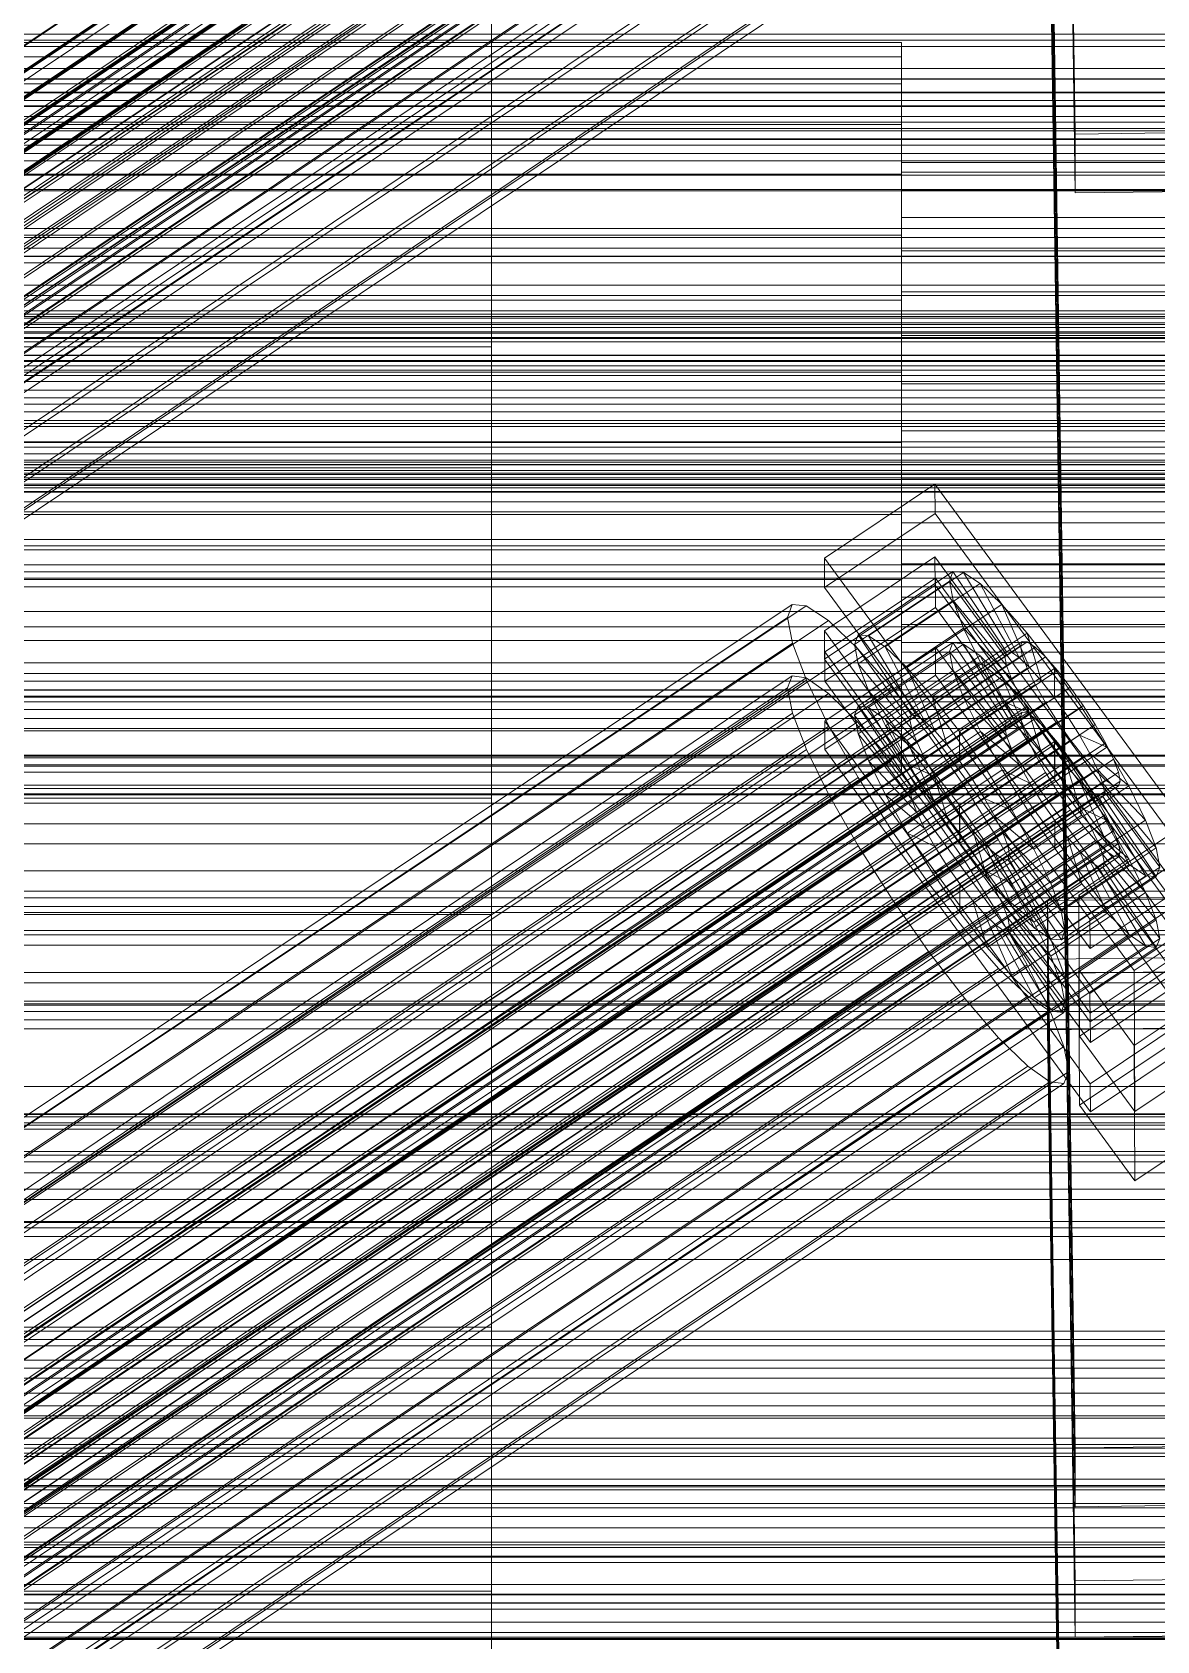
# Model space of a CAD drawing. Header units: millimetres. Extents: x -1970 to 59977, y -65068 to 6837.
# Drawn here: x 252.4 to 369, y -32932.8 to -32766 of the extents above; entities that cross this region are included whole.
import ezdxf

# ---------------------------------------------------------------- set-up
doc = ezdxf.new("R2010")
doc.units = ezdxf.units.MM
for name, color, linetype, lineweight in [('frontal_C01', 7, 'Continuous', 0), ('frontal_C02', 7, 'Continuous', 0), ('frontal_C03', 7, 'Continuous', 0), ('frontal_C03-dry', 7, 'Continuous', 0), ('frontal_tolva', 7, 'Continuous', 0)]:
    doc.layers.add(name, color=color, linetype=linetype, lineweight=lineweight)

msp = doc.modelspace()

# ---------------------------------------------------------------- linework, layer by layer
at = {"layer": 'frontal_C01'}
for p, q in [((360.514, -32776.614), (357.646, -32583.614)), ((360.514, -32782.702), (357.646, -32589.702)), ((144.861, -32838.674), (358.659, -32695.996)), ((142.565, -32840.11), (356.363, -32697.432)), ((359.995, -32697.72), (146.196, -32840.398)), ((143.635, -32841.999), (357.434, -32699.322)), ((147.533, -32842.308), (361.332, -32699.631)), ((144.881, -32843.966), (358.68, -32701.289)), ((148.779, -32844.275), (362.578, -32701.598)), ((146.218, -32845.877), (360.017, -32703.199)), ((149.85, -32846.165), (363.648, -32703.487)), ((147.554, -32847.601), (361.352, -32704.923)), ((150.672, -32847.848), (364.471, -32705.17)), ((148.798, -32849.02), (362.596, -32706.342)), ((151.191, -32849.21), (364.989, -32706.532)), ((149.865, -32850.039), (363.664, -32707.361)), ((150.683, -32850.587), (364.482, -32707.909)), ((151.196, -32850.628), (364.995, -32707.95)), ((151.369, -32850.158), (365.168, -32707.48)), ((164.693, -32830.958), (349.002, -32707.96)), ((157.211, -32835.637), (341.52, -32712.639)), ((168.21, -32836.509), (352.519, -32713.511)), ((160.982, -32841.029), (345.291, -32718.031)), ((171.232, -32841.841), (355.541, -32718.843)), ((360.514, -32912.852), (357.646, -32719.852)), ((164.752, -32845.894), (349.061, -32722.895)), ((173.554, -32846.591), (357.863, -32723.593)), ((168.263, -32849.9), (352.572, -32726.902)), ((360.514, -32918.94), (357.646, -32725.94)), ((175.016, -32850.435), (359.326, -32727.437)), ((171.275, -32852.775), (355.584, -32729.777)), ((175.521, -32853.112), (359.83, -32730.113)), ((173.584, -32854.323), (357.893, -32731.324)), ((175.032, -32854.437), (359.341, -32731.439)), ((-425, -32770.924), (425, -32770.924)), ((378.512, -32776.371), (360.514, -32776.614)), ((360.514, -32776.614), (360.514, -32782.702)), ((425, -32782.355), (-425, -32782.355)), ((360.514, -32782.702), (378.512, -32782.459)), ((425, -32786.386), (-425, -32786.386)), ((-425, -32797.817), (425, -32797.817)), ((334.501, -32820.564), (345.969, -32812.911)), ((345.969, -32812.911), (345.981, -32815.954)), ((345.969, -32812.911), (373.501, -32850.354)), ((345.981, -32815.954), (334.513, -32823.608)), ((373.513, -32853.398), (345.981, -32815.954)), ((334.513, -32823.608), (334.501, -32820.564)), ((362.033, -32858.008), (334.501, -32820.564)), ((338.005, -32828.538), (347.835, -32821.978)), ((339.088, -32828.624), (348.918, -32822.064)), ((347.835, -32821.978), (347.47, -32822.97)), ((348.918, -32822.064), (347.835, -32821.978)), ((347.835, -32821.978), (353.378, -32830.301)), ((350.645, -32823.221), (348.918, -32822.064)), ((348.918, -32822.064), (353.892, -32830.341)), ((334.513, -32823.608), (362.045, -32861.051)), ((334.539, -32830.304), (346.008, -32822.651)), ((337.64, -32829.53), (347.47, -32822.97)), ((340.816, -32829.781), (350.645, -32823.221)), ((346.008, -32822.651), (346.02, -32825.695)), ((346.008, -32822.651), (373.539, -32860.094)), ((347.47, -32822.97), (353.205, -32830.77)), ((347.47, -32822.97), (347.847, -32824.971)), ((352.899, -32825.372), (350.645, -32823.221)), ((350.645, -32823.221), (354.71, -32830.89)), ((146.872, -32948.396), (331.181, -32825.398)), ((331.181, -32825.398), (330.692, -32826.724)), ((332.629, -32825.513), (331.181, -32825.398)), ((338.017, -32831.531), (347.847, -32824.971)), ((343.069, -32831.932), (352.899, -32825.372)), ((347.847, -32824.971), (353.384, -32831.719)), ((347.847, -32824.971), (348.941, -32827.847)), ((355.525, -32828.369), (352.899, -32825.372)), ((352.899, -32825.372), (355.777, -32831.908)), ((146.383, -32949.722), (330.692, -32826.724)), ((148.32, -32948.511), (332.629, -32825.513)), ((150.629, -32950.058), (334.938, -32827.06)), ((330.692, -32826.724), (331.197, -32829.4)), ((334.938, -32827.06), (332.629, -32825.513)), ((346.02, -32825.695), (334.551, -32833.348)), ((337.95, -32829.935), (334.938, -32827.06)), ((373.551, -32863.138), (346.02, -32825.695)), ((337.64, -32829.53), (338.005, -32828.538)), ((343.549, -32836.86), (338.005, -32828.538)), ((338.005, -32828.538), (339.088, -32828.624)), ((344.062, -32836.901), (339.088, -32828.624)), ((339.088, -32828.624), (340.816, -32829.781)), ((339.111, -32834.407), (348.941, -32827.847)), ((345.695, -32834.929), (355.525, -32828.369)), ((348.941, -32827.847), (353.902, -32833.081)), ((348.941, -32827.847), (350.678, -32831.4)), ((358.345, -32832.008), (355.525, -32828.369)), ((355.525, -32828.369), (357.021, -32833.328)), ((141.045, -32972.355), (354.844, -32829.677)), ((141.218, -32971.885), (355.017, -32829.207)), ((141.731, -32971.926), (355.53, -32829.248)), ((142.549, -32972.474), (356.348, -32829.796)), ((146.887, -32952.398), (331.197, -32829.4)), ((153.641, -32952.933), (337.95, -32829.935)), ((331.197, -32829.4), (332.659, -32833.244)), ((334.551, -32833.348), (334.539, -32830.304)), ((362.071, -32867.748), (334.539, -32830.304)), ((343.376, -32837.33), (337.64, -32829.53)), ((338.017, -32831.531), (337.64, -32829.53)), ((341.461, -32833.942), (337.95, -32829.935)), ((344.88, -32837.45), (340.816, -32829.781)), ((340.816, -32829.781), (343.069, -32831.932)), ((353.378, -32830.301), (343.549, -32836.86)), ((353.892, -32830.341), (344.062, -32836.901)), ((353.205, -32830.77), (353.378, -32830.301)), ((353.378, -32830.301), (353.892, -32830.341)), ((353.892, -32830.341), (354.71, -32830.89)), ((355.017, -32829.207), (354.844, -32829.677)), ((354.844, -32829.677), (355.022, -32830.625)), ((355.53, -32829.248), (355.017, -32829.207)), ((356.348, -32829.796), (355.53, -32829.248)), ((357.415, -32830.815), (356.348, -32829.796)), ((141.224, -32973.303), (355.022, -32830.625)), ((141.742, -32974.665), (355.541, -32831.987)), ((143.617, -32973.493), (357.415, -32830.815)), ((343.554, -32838.278), (338.017, -32831.531)), ((339.111, -32834.407), (338.017, -32831.531)), ((340.848, -32837.96), (350.678, -32831.4)), ((345.947, -32838.468), (343.069, -32831.932)), ((343.069, -32831.932), (345.695, -32834.929)), ((353.205, -32830.77), (343.376, -32837.33)), ((353.384, -32831.719), (343.554, -32838.278)), ((354.71, -32830.89), (344.88, -32837.45)), ((355.777, -32831.908), (345.947, -32838.468)), ((358.345, -32832.008), (348.515, -32838.568)), ((350.678, -32831.4), (354.725, -32834.764)), ((350.678, -32831.4), (352.938, -32835.389)), ((353.384, -32831.719), (353.205, -32830.77)), ((353.902, -32833.081), (353.384, -32831.719)), ((354.71, -32830.89), (355.777, -32831.908)), ((355.022, -32830.625), (355.541, -32831.987)), ((355.541, -32831.987), (356.363, -32833.67)), ((355.777, -32831.908), (357.021, -32833.328)), ((358.659, -32832.235), (357.415, -32830.815)), ((358.357, -32835.052), (358.345, -32832.008)), ((361.166, -32836.041), (358.345, -32832.008)), ((142.565, -32976.348), (356.363, -32833.67)), ((144.861, -32974.912), (358.659, -32832.235)), ((148.35, -32956.242), (332.659, -32833.244)), ((332.659, -32833.244), (334.981, -32837.994)), ((334.551, -32833.348), (362.083, -32870.791)), ((353.902, -32833.081), (344.073, -32839.641)), ((357.021, -32833.328), (347.191, -32839.888)), ((354.725, -32834.764), (353.902, -32833.081)), ((356.363, -32833.67), (357.434, -32835.56)), ((357.021, -32833.328), (358.357, -32835.052)), ((359.995, -32833.958), (358.659, -32832.235)), ((359.995, -32833.958), (146.196, -32976.636)), ((157.152, -32956.94), (341.461, -32833.942)), ((344.073, -32839.641), (339.111, -32834.407)), ((340.848, -32837.96), (339.111, -32834.407)), ((345.231, -32838.806), (341.461, -32833.942)), ((343.108, -32841.949), (352.938, -32835.389)), ((354.725, -32834.764), (344.895, -32841.324)), ((347.191, -32839.888), (345.695, -32834.929)), ((345.695, -32834.929), (348.515, -32838.568)), ((348.527, -32841.612), (358.357, -32835.052)), ((352.938, -32835.389), (355.796, -32836.653)), ((352.938, -32835.389), (355.569, -32839.541)), ((355.796, -32836.653), (354.725, -32834.764)), ((358.357, -32835.052), (359.693, -32836.962)), ((361.332, -32835.869), (359.995, -32833.958)), ((143.635, -32978.238), (357.434, -32835.56)), ((147.533, -32978.547), (361.332, -32835.869)), ((343.549, -32836.86), (343.376, -32837.33)), ((344.062, -32836.901), (343.549, -32836.86)), ((344.88, -32837.45), (344.062, -32836.901)), ((355.796, -32836.653), (345.966, -32843.213)), ((359.693, -32836.962), (349.863, -32843.522)), ((351.336, -32842.601), (361.166, -32836.041)), ((357.042, -32838.62), (355.796, -32836.653)), ((357.434, -32835.56), (358.68, -32837.527)), ((361.166, -32836.041), (359.693, -32836.962)), ((359.693, -32836.962), (360.939, -32838.929)), ((363.797, -32840.193), (361.166, -32836.041)), ((362.578, -32837.836), (361.332, -32835.869)), ((144.881, -32980.205), (358.68, -32837.527)), ((148.779, -32980.514), (362.578, -32837.836)), ((150.672, -32960.992), (334.981, -32837.994)), ((345.231, -32838.806), (160.922, -32961.805)), ((334.981, -32837.994), (338.003, -32843.326)), ((344.895, -32841.324), (340.848, -32837.96)), ((343.108, -32841.949), (340.848, -32837.96)), ((343.376, -32837.33), (343.554, -32838.278)), ((343.554, -32838.278), (344.073, -32839.641)), ((345.947, -32838.468), (344.88, -32837.45)), ((349.002, -32844.198), (345.231, -32838.806)), ((347.191, -32839.888), (345.947, -32838.468)), ((357.042, -32838.62), (347.212, -32845.18)), ((348.515, -32838.568), (348.527, -32841.612)), ((348.515, -32838.568), (351.336, -32842.601)), ((355.569, -32839.541), (357.042, -32838.62)), ((358.378, -32840.53), (357.042, -32838.62)), ((358.68, -32837.527), (360.017, -32839.437)), ((363.648, -32839.725), (362.578, -32837.836)), ((146.218, -32982.115), (360.017, -32839.437)), ((149.85, -32982.403), (363.648, -32839.725)), ((344.073, -32839.641), (344.895, -32841.324)), ((345.739, -32846.101), (355.569, -32839.541)), ((348.527, -32841.612), (347.191, -32839.888)), ((360.939, -32838.929), (351.109, -32845.489)), ((353.967, -32846.753), (363.797, -32840.193)), ((355.569, -32839.541), (358.39, -32843.574)), ((360.017, -32839.437), (361.352, -32841.161)), ((363.797, -32840.193), (360.939, -32838.929)), ((360.939, -32838.929), (362.01, -32840.818)), ((364.471, -32841.408), (363.648, -32839.725)), ((366.057, -32844.182), (363.797, -32840.193)), ((147.554, -32983.839), (361.352, -32841.161)), ((150.672, -32984.086), (364.471, -32841.408)), ((345.966, -32843.213), (343.108, -32841.949)), ((345.739, -32846.101), (343.108, -32841.949)), ((344.895, -32841.324), (345.966, -32843.213)), ((349.863, -32843.522), (348.527, -32841.612)), ((358.378, -32840.53), (348.548, -32847.09)), ((362.01, -32840.818), (352.18, -32847.378)), ((358.39, -32843.574), (358.378, -32840.53)), ((359.714, -32842.254), (358.378, -32840.53)), ((361.352, -32841.161), (362.596, -32842.58)), ((366.057, -32844.182), (362.01, -32840.818)), ((362.01, -32840.818), (362.833, -32842.501)), ((364.989, -32842.77), (364.471, -32841.408)), ((148.798, -32985.258), (362.596, -32842.58)), ((149.865, -32986.277), (363.664, -32843.599)), ((151.191, -32985.448), (364.989, -32842.77)), ((151.369, -32986.396), (365.168, -32843.718)), ((153.694, -32966.324), (338.003, -32843.326)), ((338.003, -32843.326), (341.52, -32848.877)), ((345.966, -32843.213), (347.212, -32845.18)), ((348.56, -32850.134), (358.39, -32843.574)), ((349.863, -32843.522), (351.336, -32842.601)), ((351.109, -32845.489), (349.863, -32843.522)), ((359.714, -32842.254), (349.884, -32848.814)), ((360.958, -32843.674), (351.128, -32850.234)), ((351.336, -32842.601), (353.967, -32846.753)), ((362.833, -32842.501), (353.003, -32849.061)), ((358.39, -32843.574), (361.21, -32847.213)), ((361.21, -32847.213), (359.714, -32842.254)), ((360.958, -32843.674), (359.714, -32842.254)), ((363.836, -32850.21), (360.958, -32843.674)), ((362.025, -32844.692), (360.958, -32843.674)), ((362.596, -32842.58), (363.664, -32843.599)), ((367.794, -32847.735), (362.833, -32842.501)), ((362.833, -32842.501), (363.351, -32843.864)), ((363.664, -32843.599), (364.482, -32844.148)), ((365.168, -32843.718), (364.989, -32842.77)), ((364.995, -32844.188), (365.168, -32843.718)), ((150.683, -32986.825), (364.482, -32844.148)), ((151.196, -32986.866), (364.995, -32844.188)), ((164.693, -32967.196), (349.002, -32844.198)), ((347.212, -32845.18), (345.739, -32846.101)), ((347.212, -32845.18), (348.548, -32847.09)), ((352.519, -32849.749), (349.002, -32844.198)), ((362.025, -32844.692), (352.196, -32851.252)), ((362.843, -32845.241), (353.014, -32851.801)), ((363.351, -32843.864), (353.521, -32850.423)), ((363.357, -32845.282), (353.527, -32851.841)), ((363.53, -32844.812), (353.7, -32851.372)), ((356.228, -32850.742), (366.057, -32844.182)), ((366.09, -32852.361), (362.025, -32844.692)), ((362.843, -32845.241), (362.025, -32844.692)), ((367.817, -32853.518), (362.843, -32845.241)), ((363.357, -32845.282), (362.843, -32845.241)), ((368.888, -32850.611), (363.351, -32843.864)), ((363.351, -32843.864), (363.53, -32844.812)), ((363.53, -32844.812), (363.357, -32845.282)), ((368.9, -32853.604), (363.357, -32845.282)), ((369.265, -32852.613), (363.53, -32844.812)), ((364.482, -32844.148), (364.995, -32844.188)), ((367.794, -32847.735), (366.057, -32844.182)), ((348.56, -32850.134), (345.739, -32846.101)), ((348.548, -32847.09), (348.56, -32850.134)), ((348.548, -32847.09), (349.884, -32848.814)), ((352.18, -32847.378), (351.109, -32845.489)), ((351.109, -32845.489), (353.967, -32846.753)), ((353.967, -32846.753), (356.228, -32850.742)), ((349.884, -32848.814), (351.38, -32853.773)), ((349.884, -32848.814), (351.128, -32850.234)), ((351.38, -32853.773), (361.21, -32847.213)), ((353.003, -32849.061), (352.18, -32847.378)), ((352.18, -32847.378), (356.228, -32850.742)), ((357.964, -32854.295), (367.794, -32847.735)), ((360.882, -32855.534), (372.35, -32847.881)), ((361.21, -32847.213), (363.836, -32850.21)), ((368.888, -32850.611), (367.794, -32847.735)), ((157.211, -32971.875), (341.52, -32848.877)), ((168.21, -32972.747), (352.519, -32849.749)), ((341.52, -32848.877), (345.291, -32854.269)), ((351.38, -32853.773), (348.56, -32850.134)), ((351.128, -32850.234), (354.006, -32856.77)), ((351.128, -32850.234), (352.196, -32851.252)), ((355.541, -32855.081), (352.519, -32849.749)), ((353.521, -32850.423), (353.003, -32849.061)), ((353.003, -32849.061), (357.964, -32854.295)), ((353.7, -32851.372), (353.521, -32850.423)), ((353.521, -32850.423), (359.058, -32857.171)), ((354.006, -32856.77), (363.836, -32850.21)), ((373.501, -32850.354), (362.033, -32858.008)), ((363.836, -32850.21), (366.09, -32852.361)), ((352.196, -32851.252), (356.26, -32858.921)), ((352.196, -32851.252), (353.014, -32851.801)), ((353.014, -32851.801), (357.987, -32860.078)), ((353.014, -32851.801), (353.527, -32851.841)), ((353.527, -32851.841), (353.7, -32851.372)), ((353.527, -32851.841), (359.07, -32860.164)), ((353.7, -32851.372), (359.436, -32859.172)), ((356.228, -32850.742), (357.964, -32854.295)), ((359.058, -32857.171), (368.888, -32850.611)), ((369.265, -32852.613), (368.888, -32850.611)), ((354.006, -32856.77), (351.38, -32853.773)), ((356.26, -32858.921), (366.09, -32852.361)), ((357.987, -32860.078), (367.817, -32853.518)), ((359.07, -32860.164), (368.9, -32853.604)), ((359.436, -32859.172), (369.265, -32852.613)), ((362.045, -32861.051), (373.513, -32853.398)), ((366.09, -32852.361), (367.817, -32853.518)), ((367.817, -32853.518), (368.9, -32853.604)), ((368.9, -32853.604), (369.265, -32852.613)), ((160.982, -32977.267), (345.291, -32854.269)), ((171.232, -32978.08), (355.541, -32855.081)), ((345.291, -32854.269), (349.061, -32859.134)), ((357.863, -32859.831), (355.541, -32855.081)), ((357.964, -32854.295), (359.058, -32857.171)), ((356.26, -32858.921), (354.006, -32856.77)), ((357.646, -32856.09), (375.644, -32855.848)), ((357.646, -32862.178), (357.646, -32856.09)), ((360.514, -33049.09), (357.646, -32856.09)), ((360.939, -32870.144), (360.882, -32855.534)), ((366.618, -32863.335), (360.882, -32855.534)), ((378.086, -32855.682), (366.618, -32863.335)), ((359.058, -32857.171), (359.436, -32859.172)), ((362.033, -32858.008), (362.045, -32861.051)), ((164.752, -32982.132), (349.061, -32859.134)), ((173.554, -32982.83), (357.863, -32859.831)), ((349.061, -32859.134), (352.572, -32863.14)), ((357.987, -32860.078), (356.26, -32858.921)), ((359.326, -32863.675), (357.863, -32859.831)), ((359.07, -32860.164), (357.987, -32860.078)), ((359.436, -32859.172), (359.07, -32860.164)), ((373.539, -32860.094), (362.071, -32867.748)), ((375.644, -32861.935), (357.646, -32862.178)), ((168.263, -32986.138), (352.572, -32863.14)), ((175.016, -32986.674), (359.326, -32863.675)), ((352.572, -32863.14), (355.584, -32866.015)), ((360.514, -33055.178), (357.646, -32862.178)), ((359.83, -32866.352), (359.326, -32863.675)), ((372.408, -32862.491), (360.939, -32870.144)), ((362.083, -32870.791), (373.551, -32863.138)), ((366.618, -32863.335), (366.675, -32877.945)), ((171.275, -32989.013), (355.584, -32866.015)), ((175.521, -32989.35), (359.83, -32866.352)), ((355.584, -32866.015), (357.893, -32867.563)), ((359.341, -32867.677), (359.83, -32866.352)), ((173.584, -32990.561), (357.893, -32867.563)), ((175.032, -32990.675), (359.341, -32867.677)), ((357.893, -32867.563), (359.341, -32867.677)), ((362.071, -32867.748), (362.083, -32870.791)), ((360.939, -32870.144), (366.675, -32877.945)), ((366.675, -32877.945), (378.143, -32870.292)), ((-425, -32907.162), (425, -32907.162)), ((378.512, -32912.609), (360.514, -32912.852)), ((360.514, -32912.852), (360.514, -32918.94)), ((-450, -32916.727), (450, -32916.727)), ((425, -32918.593), (-425, -32918.593)), ((360.514, -32918.94), (378.512, -32918.697)), ((425, -32922.624), (-425, -32922.624)), ((450, -32928.902), (-450, -32928.902))]:
    msp.add_line(p, q, dxfattribs=at)
at = {"layer": 'frontal_C02'}
for p, q in [((141.045, -32849.457), (354.844, -32706.216)), ((141.218, -32849.017), (355.017, -32705.775)), ((141.731, -32849.086), (355.53, -32705.845)), ((142.549, -32849.662), (356.348, -32706.42)), ((141.224, -32850.378), (355.022, -32707.137)), ((141.742, -32851.717), (355.541, -32708.475)), ((143.617, -32850.704), (357.415, -32707.462)), ((142.565, -32853.382), (356.363, -32710.14)), ((144.861, -32852.141), (358.659, -32708.899)), ((143.635, -32855.26), (357.434, -32712.018)), ((359.995, -32710.634), (146.196, -32853.875)), ((157.152, -32834.308), (341.461, -32710.824)), ((147.533, -32855.789), (361.332, -32712.548)), ((144.881, -32857.222), (358.68, -32713.981)), ((148.779, -32857.752), (362.578, -32714.511)), ((150.672, -32837.81), (334.981, -32714.326)), ((146.218, -32859.136), (360.017, -32715.895)), ((149.85, -32859.63), (363.648, -32716.389)), ((345.231, -32715.72), (160.922, -32839.204)), ((147.554, -32860.871), (361.352, -32717.63)), ((150.672, -32861.295), (364.471, -32718.054)), ((148.798, -32862.308), (362.596, -32719.067)), ((149.865, -32863.35), (363.664, -32720.109)), ((151.191, -32862.634), (364.989, -32719.392)), ((151.369, -32863.555), (365.168, -32720.313)), ((153.694, -32843.11), (338.003, -32719.626)), ((150.683, -32863.925), (364.482, -32720.684)), ((151.196, -32863.995), (364.995, -32720.754)), ((164.693, -32844.605), (349.002, -32721.121)), ((157.211, -32848.649), (341.52, -32725.165)), ((168.21, -32850.145), (352.519, -32726.661)), ((160.982, -32854.051), (345.291, -32730.567)), ((171.232, -32855.444), (355.541, -32731.96)), ((360.514, -32926.634), (357.646, -32732.867)), ((164.752, -32858.946), (349.061, -32735.462)), ((173.554, -32860.143), (357.863, -32736.659)), ((360.514, -32932.48), (357.646, -32738.713)), ((168.263, -32863.003), (352.572, -32739.519)), ((175.016, -32863.921), (359.326, -32740.437)), ((171.275, -32865.943), (355.584, -32742.459)), ((175.521, -32866.52), (359.83, -32743.036)), ((173.584, -32867.567), (357.893, -32744.083)), ((175.032, -32867.764), (359.341, -32744.28)), ((300, -32752.331), (300, -32798.677)), ((300, -32811.201), (300, -32764.429)), ((342.5, -32767.115), (-342.5, -32767.115)), ((342.5, -32768.598), (-342.5, -32768.598)), ((342.5, -32768.598), (342.5, -32767.115)), ((342.5, -32767.115), (342.5, -32771.389)), ((342.5, -32775.615), (342.5, -32768.598)), ((342.5, -32771.389), (-342.5, -32771.389)), ((342.5, -32771.389), (342.5, -32780.772)), ((342.5, -32775.615), (-342.5, -32775.615)), ((342.5, -32787.096), (342.5, -32775.615)), ((342.5, -32782.425), (342.5, -32779.557)), ((342.5, -32779.557), (342.5, -32780.553)), ((450.5, -32779.557), (342.5, -32779.557)), ((342.5, -32780.772), (-342.5, -32780.772)), ((342.5, -32780.553), (342.5, -32785.261)), ((450.5, -32780.553), (342.5, -32780.553)), ((342.5, -32780.772), (342.5, -32793.833)), ((342.5, -32788.721), (342.5, -32782.425)), ((450.5, -32782.425), (342.5, -32782.425)), ((342.5, -32785.261), (342.5, -32792.965)), ((450.5, -32785.261), (342.5, -32785.261)), ((342.5, -32787.096), (-342.5, -32787.096)), ((342.5, -32801.293), (342.5, -32787.096)), ((342.5, -32797.486), (342.5, -32788.721)), ((450.5, -32788.721), (342.5, -32788.721)), ((342.5, -32792.965), (342.5, -32802.492)), ((450.5, -32792.965), (342.5, -32792.965)), ((-342.5, -32793.833), (342.5, -32793.833)), ((342.5, -32793.833), (342.5, -32808.586)), ((300, -32798.677), (-300, -32798.677)), ((300, -32798.677), (300, -32845.45)), ((342.5, -32807.386), (342.5, -32797.486)), ((342.5, -32797.486), (450.5, -32797.486)), ((342.5, -32801.293), (-342.5, -32801.293)), ((342.5, -32816.045), (342.5, -32801.293)), ((342.5, -32802.492), (342.5, -32812.392)), ((450.5, -32802.492), (342.5, -32802.492)), ((342.5, -32808.586), (-342.5, -32808.586)), ((342.5, -32816.913), (342.5, -32807.386)), ((450.5, -32807.386), (342.5, -32807.386)), ((342.5, -32808.586), (342.5, -32822.783)), ((300, -32811.201), (-300, -32811.201)), ((300, -32857.547), (300, -32811.201)), ((342.5, -32812.392), (342.5, -32821.157)), ((450.5, -32812.392), (342.5, -32812.392)), ((342.5, -32816.045), (-342.5, -32816.045)), ((342.5, -32829.107), (342.5, -32816.045)), ((342.5, -32824.617), (342.5, -32816.913)), ((450.5, -32816.913), (342.5, -32816.913)), ((334.501, -32828.131), (345.969, -32820.448)), ((345.969, -32820.448), (345.981, -32823.37)), ((345.969, -32820.448), (373.501, -32858.041)), ((342.5, -32821.157), (342.5, -32827.453)), ((450.5, -32821.157), (342.5, -32821.157)), ((342.5, -32822.783), (-342.5, -32822.783)), ((345.981, -32823.37), (334.513, -32831.054)), ((342.5, -32822.783), (342.5, -32834.264)), ((373.513, -32860.963), (345.981, -32823.37)), ((342.5, -32829.326), (342.5, -32824.617)), ((450.5, -32824.617), (342.5, -32824.617)), ((334.513, -32831.054), (334.501, -32828.131)), ((362.033, -32865.724), (334.501, -32828.131)), ((342.5, -32827.453), (342.5, -32830.322)), ((450.5, -32827.453), (342.5, -32827.453)), ((342.5, -32829.107), (-342.5, -32829.107)), ((334.539, -32837.484), (346.008, -32829.8)), ((337.64, -32836.853), (347.47, -32830.267)), ((338.005, -32835.922), (347.835, -32829.337)), ((339.088, -32836.07), (348.918, -32829.484)), ((342.5, -32838.489), (342.5, -32829.107)), ((342.5, -32830.322), (342.5, -32829.326)), ((450.5, -32829.326), (342.5, -32829.326)), ((450.5, -32830.322), (342.5, -32830.322)), ((346.008, -32829.8), (346.02, -32832.723)), ((346.008, -32829.8), (373.539, -32867.393)), ((347.835, -32829.337), (347.47, -32830.267)), ((347.47, -32830.267), (353.205, -32838.099)), ((347.47, -32830.267), (347.847, -32832.211)), ((348.918, -32829.484), (347.835, -32829.337)), ((347.835, -32829.337), (353.378, -32837.658)), ((350.645, -32830.699), (348.918, -32829.484)), ((348.918, -32829.484), (353.892, -32837.728)), ((334.513, -32831.054), (362.045, -32868.647)), ((340.816, -32837.284), (350.645, -32830.699)), ((352.899, -32832.898), (350.645, -32830.699)), ((350.645, -32830.699), (354.71, -32838.303)), ((146.872, -32956.276), (331.181, -32832.792)), ((148.32, -32956.473), (332.629, -32832.989)), ((331.181, -32832.792), (330.692, -32834.035)), ((332.629, -32832.989), (331.181, -32832.792)), ((334.938, -32834.613), (332.629, -32832.989)), ((346.02, -32832.723), (334.551, -32840.406)), ((338.017, -32838.797), (347.847, -32832.211)), ((343.069, -32839.484), (352.899, -32832.898)), ((373.551, -32870.316), (346.02, -32832.723)), ((347.847, -32832.211), (353.384, -32839.02)), ((347.847, -32832.211), (348.941, -32835.037)), ((355.525, -32835.932), (352.899, -32832.898)), ((352.899, -32832.898), (355.777, -32839.345)), ((342.5, -32834.264), (-342.5, -32834.264)), ((146.383, -32957.519), (330.692, -32834.035)), ((150.629, -32958.097), (334.938, -32834.613)), ((330.692, -32834.035), (331.197, -32836.635)), ((337.95, -32837.553), (334.938, -32834.613)), ((339.111, -32841.623), (348.941, -32835.037)), ((342.5, -32834.264), (342.5, -32841.28)), ((348.941, -32835.037), (353.902, -32840.358)), ((348.941, -32835.037), (350.678, -32838.552)), ((141.045, -32980.242), (354.844, -32837.001)), ((141.218, -32979.802), (355.017, -32836.56)), ((141.731, -32979.872), (355.53, -32836.63)), ((146.887, -32960.119), (331.197, -32836.635)), ((331.197, -32836.635), (332.659, -32840.412)), ((337.64, -32836.853), (338.005, -32835.922)), ((343.376, -32844.684), (337.64, -32836.853)), ((338.017, -32838.797), (337.64, -32836.853)), ((343.549, -32844.244), (338.005, -32835.922)), ((338.005, -32835.922), (339.088, -32836.07)), ((344.062, -32844.314), (339.088, -32836.07)), ((339.088, -32836.07), (340.816, -32837.284)), ((345.695, -32842.518), (355.525, -32835.932)), ((355.017, -32836.56), (354.844, -32837.001)), ((354.844, -32837.001), (355.022, -32837.922)), ((355.53, -32836.63), (355.017, -32836.56)), ((358.345, -32839.594), (355.525, -32835.932)), ((355.525, -32835.932), (357.021, -32840.782)), ((356.348, -32837.206), (355.53, -32836.63)), ((342.5, -32838.489), (-342.5, -32838.489)), ((141.224, -32981.163), (355.022, -32837.922)), ((142.549, -32980.447), (356.348, -32837.206)), ((143.617, -32981.489), (357.415, -32838.247)), ((153.641, -32961.037), (337.95, -32837.553)), ((334.551, -32840.406), (334.539, -32837.484)), ((362.071, -32875.076), (334.539, -32837.484)), ((341.461, -32841.609), (337.95, -32837.553)), ((343.554, -32845.605), (338.017, -32838.797)), ((339.111, -32841.623), (338.017, -32838.797)), ((344.88, -32844.889), (340.816, -32837.284)), ((340.816, -32837.284), (343.069, -32839.484)), ((340.848, -32845.138), (350.678, -32838.552)), ((342.5, -32842.764), (342.5, -32838.489)), ((353.205, -32838.099), (343.376, -32844.684)), ((353.378, -32837.658), (343.549, -32844.244)), ((353.892, -32837.728), (344.062, -32844.314)), ((354.71, -32838.303), (344.88, -32844.889)), ((350.678, -32838.552), (354.725, -32842.023)), ((350.678, -32838.552), (352.938, -32842.516)), ((353.205, -32838.099), (353.378, -32837.658)), ((353.384, -32839.02), (353.205, -32838.099)), ((353.378, -32837.658), (353.892, -32837.728)), ((353.892, -32837.728), (354.71, -32838.303)), ((354.71, -32838.303), (355.777, -32839.345)), ((355.022, -32837.922), (355.541, -32839.261)), ((357.415, -32838.247), (356.348, -32837.206)), ((358.659, -32839.685), (357.415, -32838.247)), ((141.742, -32982.502), (355.541, -32839.261)), ((144.861, -32982.926), (358.659, -32839.685)), ((148.35, -32963.896), (332.659, -32840.412)), ((332.659, -32840.412), (334.981, -32845.111)), ((334.551, -32840.406), (362.083, -32877.999)), ((345.947, -32845.931), (343.069, -32839.484)), ((343.069, -32839.484), (345.695, -32842.518)), ((353.384, -32839.02), (343.554, -32845.605)), ((353.902, -32840.358), (344.073, -32846.944)), ((355.777, -32839.345), (345.947, -32845.931)), ((358.345, -32839.594), (348.515, -32846.18)), ((353.902, -32840.358), (353.384, -32839.02)), ((354.725, -32842.023), (353.902, -32840.358)), ((355.541, -32839.261), (356.363, -32840.925)), ((355.777, -32839.345), (357.021, -32840.782)), ((358.357, -32842.517), (358.345, -32839.594)), ((361.166, -32843.635), (358.345, -32839.594)), ((359.995, -32841.419), (358.659, -32839.685)), ((342.5, -32841.28), (-342.5, -32841.28)), ((142.565, -32984.167), (356.363, -32840.925)), ((359.995, -32841.419), (146.196, -32984.661)), ((157.152, -32965.093), (341.461, -32841.609)), ((344.073, -32846.944), (339.111, -32841.623)), ((340.848, -32845.138), (339.111, -32841.623)), ((345.231, -32846.505), (341.461, -32841.609)), ((342.5, -32841.28), (342.5, -32842.764)), ((354.725, -32842.023), (344.895, -32848.609)), ((357.021, -32840.782), (347.191, -32847.368)), ((355.796, -32843.901), (354.725, -32842.023)), ((356.363, -32840.925), (357.434, -32842.803)), ((357.021, -32840.782), (358.357, -32842.517)), ((361.332, -32843.333), (359.995, -32841.419)), ((342.5, -32842.764), (-342.5, -32842.764)), ((143.635, -32986.045), (357.434, -32842.803)), ((147.533, -32986.575), (361.332, -32843.333)), ((343.108, -32849.102), (352.938, -32842.516)), ((347.191, -32847.368), (345.695, -32842.518)), ((345.695, -32842.518), (348.515, -32846.18)), ((348.527, -32849.103), (358.357, -32842.517)), ((351.336, -32850.221), (361.166, -32843.635)), ((352.938, -32842.516), (355.796, -32843.901)), ((352.938, -32842.516), (355.569, -32846.66)), ((357.434, -32842.803), (358.68, -32844.766)), ((358.357, -32842.517), (359.693, -32844.431)), ((361.166, -32843.635), (359.693, -32844.431)), ((363.797, -32847.778), (361.166, -32843.635)), ((362.578, -32845.296), (361.332, -32843.333)), ((300, -32845.45), (-300, -32845.45)), ((144.881, -32988.007), (358.68, -32844.766)), ((148.779, -32988.537), (362.578, -32845.296)), ((150.672, -32968.595), (334.981, -32845.111)), ((300, -32845.45), (300, -32889.462)), ((334.981, -32845.111), (338.003, -32850.411)), ((344.895, -32848.609), (340.848, -32845.138)), ((343.108, -32849.102), (340.848, -32845.138)), ((343.549, -32844.244), (343.376, -32844.684)), ((343.376, -32844.684), (343.554, -32845.605)), ((344.062, -32844.314), (343.549, -32844.244)), ((344.88, -32844.889), (344.062, -32844.314)), ((345.947, -32845.931), (344.88, -32844.889)), ((355.796, -32843.901), (345.966, -32850.487)), ((359.693, -32844.431), (349.863, -32851.017)), ((357.042, -32845.864), (355.796, -32843.901)), ((358.68, -32844.766), (360.017, -32846.68)), ((359.693, -32844.431), (360.939, -32846.394)), ((363.648, -32847.174), (362.578, -32845.296)), ((146.218, -32989.921), (360.017, -32846.68)), ((345.231, -32846.505), (160.922, -32969.989)), ((343.554, -32845.605), (344.073, -32846.944)), ((344.073, -32846.944), (344.895, -32848.609)), ((349.002, -32851.906), (345.231, -32846.505)), ((345.739, -32853.246), (355.569, -32846.66)), ((347.191, -32847.368), (345.947, -32845.931)), ((357.042, -32845.864), (347.212, -32852.45)), ((348.515, -32846.18), (348.527, -32849.103)), ((348.515, -32846.18), (351.336, -32850.221)), ((360.939, -32846.394), (351.109, -32852.979)), ((355.569, -32846.66), (357.042, -32845.864)), ((355.569, -32846.66), (358.39, -32850.7)), ((358.378, -32847.778), (357.042, -32845.864)), ((360.017, -32846.68), (361.352, -32848.415)), ((363.797, -32847.778), (360.939, -32846.394)), ((360.939, -32846.394), (362.01, -32848.271)), ((147.554, -32991.656), (361.352, -32848.415)), ((149.85, -32990.415), (363.648, -32847.174)), ((344.895, -32848.609), (345.966, -32850.487)), ((348.527, -32849.103), (347.191, -32847.368)), ((358.378, -32847.778), (348.548, -32854.363)), ((362.01, -32848.271), (352.18, -32854.857)), ((353.967, -32854.364), (363.797, -32847.778)), ((358.39, -32850.7), (358.378, -32847.778)), ((359.714, -32849.512), (358.378, -32847.778)), ((361.352, -32848.415), (362.596, -32849.852)), ((366.057, -32851.743), (362.01, -32848.271)), ((362.01, -32848.271), (362.833, -32849.936)), ((364.471, -32848.839), (363.648, -32847.174)), ((366.057, -32851.743), (363.797, -32847.778)), ((148.798, -32993.093), (362.596, -32849.852)), ((150.672, -32992.08), (364.471, -32848.839)), ((151.191, -32993.419), (364.989, -32850.177)), ((153.694, -32973.895), (338.003, -32850.411)), ((338.003, -32850.411), (341.52, -32855.95)), ((345.966, -32850.487), (343.108, -32849.102)), ((345.739, -32853.246), (343.108, -32849.102)), ((345.966, -32850.487), (347.212, -32852.45)), ((349.863, -32851.017), (348.527, -32849.103)), ((349.863, -32851.017), (351.336, -32850.221)), ((359.714, -32849.512), (349.884, -32856.098)), ((351.336, -32850.221), (353.967, -32854.364)), ((362.833, -32849.936), (353.003, -32856.522)), ((361.21, -32854.362), (359.714, -32849.512)), ((360.958, -32850.95), (359.714, -32849.512)), ((362.596, -32849.852), (363.664, -32850.894)), ((367.794, -32855.258), (362.833, -32849.936)), ((362.833, -32849.936), (363.351, -32851.275)), ((364.989, -32850.177), (364.471, -32848.839)), ((365.168, -32851.098), (364.989, -32850.177)), ((149.865, -32994.135), (363.664, -32850.894)), ((150.683, -32994.711), (364.482, -32851.469)), ((151.196, -32994.78), (364.995, -32851.539)), ((151.369, -32994.34), (365.168, -32851.098)), ((164.693, -32975.39), (349.002, -32851.906)), ((348.56, -32857.286), (358.39, -32850.7)), ((352.519, -32857.446), (349.002, -32851.906)), ((351.109, -32852.979), (349.863, -32851.017)), ((360.958, -32850.95), (351.128, -32857.535)), ((362.025, -32851.991), (352.196, -32858.577)), ((363.351, -32851.275), (353.521, -32857.861)), ((356.228, -32858.329), (366.057, -32851.743)), ((358.39, -32850.7), (361.21, -32854.362)), ((363.836, -32857.397), (360.958, -32850.95)), ((362.025, -32851.991), (360.958, -32850.95)), ((366.09, -32859.596), (362.025, -32851.991)), ((362.843, -32852.567), (362.025, -32851.991)), ((368.888, -32858.084), (363.351, -32851.275)), ((363.351, -32851.275), (363.53, -32852.196)), ((363.664, -32850.894), (364.482, -32851.469)), ((364.482, -32851.469), (364.995, -32851.539)), ((364.995, -32851.539), (365.168, -32851.098)), ((367.794, -32855.258), (366.057, -32851.743)), ((347.212, -32852.45), (345.739, -32853.246)), ((348.56, -32857.286), (345.739, -32853.246)), ((347.212, -32852.45), (348.548, -32854.363)), ((352.18, -32854.857), (351.109, -32852.979)), ((351.109, -32852.979), (353.967, -32854.364)), ((362.843, -32852.567), (353.014, -32859.153)), ((363.357, -32852.637), (353.527, -32859.222)), ((363.53, -32852.196), (353.7, -32858.782)), ((367.817, -32860.811), (362.843, -32852.567)), ((363.357, -32852.637), (362.843, -32852.567)), ((363.53, -32852.196), (363.357, -32852.637)), ((368.9, -32860.958), (363.357, -32852.637)), ((369.265, -32860.028), (363.53, -32852.196)), ((348.548, -32854.363), (348.56, -32857.286)), ((348.548, -32854.363), (349.884, -32856.098)), ((351.38, -32860.948), (361.21, -32854.362)), ((353.003, -32856.522), (352.18, -32854.857)), ((352.18, -32854.857), (356.228, -32858.329)), ((353.967, -32854.364), (356.228, -32858.329)), ((357.964, -32861.843), (367.794, -32855.258)), ((361.21, -32854.362), (363.836, -32857.397)), ((368.888, -32858.084), (367.794, -32855.258)), ((157.211, -32979.434), (341.52, -32855.95)), ((341.52, -32855.95), (345.291, -32861.352)), ((349.884, -32856.098), (351.38, -32860.948)), ((349.884, -32856.098), (351.128, -32857.535)), ((353.521, -32857.861), (353.003, -32856.522)), ((353.003, -32856.522), (357.964, -32861.843)), ((360.882, -32863.281), (372.35, -32855.597)), ((300, -32857.547), (-300, -32857.547)), ((168.21, -32980.93), (352.519, -32857.446)), ((300, -32900.308), (300, -32857.547)), ((351.38, -32860.948), (348.56, -32857.286)), ((351.128, -32857.535), (354.006, -32863.982)), ((351.128, -32857.535), (352.196, -32858.577)), ((352.196, -32858.577), (356.26, -32866.182)), ((352.196, -32858.577), (353.014, -32859.153)), ((355.541, -32862.746), (352.519, -32857.446)), ((353.7, -32858.782), (353.521, -32857.861)), ((353.521, -32857.861), (359.058, -32864.669)), ((353.527, -32859.222), (353.7, -32858.782)), ((353.7, -32858.782), (359.436, -32866.614)), ((354.006, -32863.982), (363.836, -32857.397)), ((356.228, -32858.329), (357.964, -32861.843)), ((359.058, -32864.669), (368.888, -32858.084)), ((373.501, -32858.041), (362.033, -32865.724)), ((363.836, -32857.397), (366.09, -32859.596)), ((369.265, -32860.028), (368.888, -32858.084)), ((353.014, -32859.153), (357.987, -32867.397)), ((353.014, -32859.153), (353.527, -32859.222)), ((353.527, -32859.222), (359.07, -32867.544)), ((356.26, -32866.182), (366.09, -32859.596)), ((359.436, -32866.614), (369.265, -32860.028)), ((366.09, -32859.596), (367.817, -32860.811)), ((368.9, -32860.958), (369.265, -32860.028)), ((160.982, -32984.836), (345.291, -32861.352)), ((345.291, -32861.352), (349.061, -32866.248)), ((354.006, -32863.982), (351.38, -32860.948)), ((357.964, -32861.843), (359.058, -32864.669)), ((357.987, -32867.397), (367.817, -32860.811)), ((359.07, -32867.544), (368.9, -32860.958)), ((362.045, -32868.647), (373.513, -32860.963)), ((367.817, -32860.811), (368.9, -32860.958)), ((171.232, -32986.23), (355.541, -32862.746)), ((357.863, -32867.444), (355.541, -32862.746)), ((357.646, -32863.652), (375.644, -32863.409)), ((357.646, -32869.498), (357.646, -32863.652)), ((360.514, -33057.42), (357.646, -32863.652)), ((360.939, -32877.31), (360.882, -32863.281)), ((366.618, -32871.113), (360.882, -32863.281)), ((378.086, -32863.429), (366.618, -32871.113)), ((356.26, -32866.182), (354.006, -32863.982)), ((359.058, -32864.669), (359.436, -32866.614)), ((164.752, -32989.732), (349.061, -32866.248)), ((349.061, -32866.248), (352.572, -32870.304)), ((357.987, -32867.397), (356.26, -32866.182)), ((359.436, -32866.614), (359.07, -32867.544)), ((362.033, -32865.724), (362.045, -32868.647)), ((173.554, -32990.928), (357.863, -32867.444)), ((359.326, -32871.222), (357.863, -32867.444)), ((359.07, -32867.544), (357.987, -32867.397)), ((373.539, -32867.393), (362.071, -32875.076)), ((168.263, -32993.788), (352.572, -32870.304)), ((352.572, -32870.304), (355.584, -32873.244)), ((375.644, -32869.254), (357.646, -32869.498)), ((360.514, -33063.265), (357.646, -32869.498)), ((372.408, -32869.626), (360.939, -32877.31)), ((362.083, -32877.999), (373.551, -32870.316)), ((175.016, -32994.706), (359.326, -32871.222)), ((359.83, -32873.821), (359.326, -32871.222)), ((366.618, -32871.113), (366.675, -32885.141)), ((171.275, -32996.728), (355.584, -32873.244)), ((175.521, -32997.305), (359.83, -32873.821)), ((355.584, -32873.244), (357.893, -32874.868)), ((359.341, -32875.065), (359.83, -32873.821)), ((173.584, -32998.352), (357.893, -32874.868)), ((175.032, -32998.549), (359.341, -32875.065)), ((357.893, -32874.868), (359.341, -32875.065)), ((362.071, -32875.076), (362.083, -32877.999)), ((360.939, -32877.31), (366.675, -32885.141)), ((366.675, -32885.141), (378.143, -32877.458)), ((300, -32889.462), (-300, -32889.462)), ((300, -32889.462), (300, -32927.714)), ((300, -32900.308), (-300, -32900.308)), ((300, -32936.569), (300, -32900.308)), ((-425, -32921.124), (425, -32921.124)), ((378.512, -32926.391), (360.514, -32926.634)), ((360.514, -32926.634), (360.514, -32932.48)), ((300, -32927.714), (-300, -32927.714)), ((300, -32927.714), (300, -32957.599)), ((425, -32932.6), (-425, -32932.6)), ((360.514, -32932.48), (378.512, -32932.236))]:
    msp.add_line(p, q, dxfattribs=at)
at = {"layer": 'frontal_C03'}
for p, q in [((1250, -32766.855), (-1250, -32766.855)), ((1250, -32767.509), (-1250, -32767.509)), ((1250, -32769.816), (-1250, -32769.816)), ((-1250, -32770.873), (1250, -32770.873)), ((-1250, -32772.308), (1250, -32772.308)), ((-1250, -32773.105), (1250, -32773.105)), ((-1250, -32773.69), (1250, -32773.69)), ((1250, -32773.726), (-1250, -32773.726)), ((1250, -32774.783), (-1250, -32774.783)), ((-1250, -32776.028), (1250, -32776.028)), ((1250, -32777.09), (-1250, -32777.09)), ((-1250, -32777.157), (1250, -32777.157)), ((1250, -32777.744), (-1250, -32777.744)), ((1250, -32778.625), (-1250, -32778.625)), ((-1250, -32780.876), (1250, -32780.876)), ((-1250, -32782.473), (1250, -32782.473)), ((-1250, -32787.32), (1250, -32787.32)), ((1250, -32788.431), (-1250, -32788.431)), ((-1250, -32789.276), (1250, -32789.276)), ((1250, -32789.313), (-1250, -32789.313)), ((1250, -32789.966), (-1250, -32789.966)), ((1250, -32792.274), (-1250, -32792.274)), ((-1250, -32793.331), (1250, -32793.331)), ((-1268, -32795.293), (1268, -32795.293)), ((-1250, -32794.92), (1250, -32794.92)), ((-1268, -32795.518), (1268, -32795.518)), ((-1268, -32795.682), (1268, -32795.682)), ((-1268, -32796.34), (1268, -32796.34)), ((-1268, -32796.657), (1268, -32796.657)), ((1250, -32796.183), (-1250, -32796.183)), ((1250, -32797.101), (-1250, -32797.101)), ((-1268, -32797.703), (1268, -32797.703)), ((-1268, -32798.152), (1268, -32798.152)), ((1250, -32797.24), (-1250, -32797.24)), ((-1268, -32799.516), (1268, -32799.516)), ((-1268, -32800.066), (1268, -32800.066)), ((1250, -32799.548), (-1250, -32799.548)), ((1250, -32800.201), (-1250, -32800.201)), ((-1268, -32801.653), (1268, -32801.653)), ((1250, -32801.083), (-1250, -32801.083)), ((1268, -32802.267), (-1268, -32802.267)), ((-1250, -32803.159), (1250, -32803.159)), ((-1268, -32803.97), (1268, -32803.97)), ((-1268, -32804.605), (1268, -32804.605)), ((-1250, -32805.417), (1250, -32805.417)), ((-1268, -32806.309), (1268, -32806.309)), ((-1268, -32806.922), (1268, -32806.922)), ((-1268, -32808.51), (1268, -32808.51)), ((-1268, -32809.06), (1268, -32809.06)), ((-1268, -32810.423), (1268, -32810.423)), ((-1268, -32810.872), (1268, -32810.872)), ((-1268, -32811.918), (1268, -32811.918)), ((1250, -32810.889), (-1250, -32810.889)), ((-1250, -32811.474), (1250, -32811.474)), ((1250, -32811.77), (-1250, -32811.77)), ((-1268, -32812.236), (1268, -32812.236)), ((-1268, -32812.894), (1268, -32812.894)), ((-1268, -32813.058), (1268, -32813.058)), ((-1268, -32813.282), (1268, -32813.282)), ((1250, -32812.424), (-1250, -32812.424)), ((-1250, -32813.655), (1250, -32813.655)), ((1250, -32814.731), (-1250, -32814.731)), ((-1250, -32815.789), (1250, -32815.789)), ((1250, -32818.641), (-1250, -32818.641)), ((-1250, -32819.3), (1250, -32819.3)), ((1250, -32819.698), (-1250, -32819.698)), ((-1250, -32821.256), (1250, -32821.256)), ((1250, -32822.006), (-1250, -32822.006)), ((1250, -32822.659), (-1250, -32822.659)), ((1250, -32823.54), (-1250, -32823.54)), ((-1250, -32826.103), (1250, -32826.103)), ((-1250, -32827.7), (1250, -32827.7)), ((-1250, -32831.419), (1250, -32831.419)), ((-1250, -32832.548), (1250, -32832.548)), ((1250, -32833.347), (-1250, -32833.347)), ((1250, -32834.228), (-1250, -32834.228)), ((1250, -32834.882), (-1250, -32834.882)), ((-1250, -32834.886), (1250, -32834.886)), ((-1250, -32835.47), (1250, -32835.47)), ((-1250, -32836.268), (1250, -32836.268)), ((1250, -32837.189), (-1250, -32837.189)), ((-1250, -32838.246), (1250, -32838.246)), ((1250, -32841.098), (-1250, -32841.098)), ((1250, -32842.156), (-1250, -32842.156)), ((1250, -32844.463), (-1250, -32844.463)), ((1250, -32845.117), (-1250, -32845.117)), ((1250, -32845.998), (-1250, -32845.998)), ((-1500, -32850.211), (1500, -32850.211)), ((-1500, -32855.102), (1500, -32855.102)), ((1250, -32855.804), (-1250, -32855.804)), ((1250, -32856.686), (-1250, -32856.686)), ((1250, -32857.339), (-1250, -32857.339)), ((1500, -32859.194), (-1500, -32859.194)), ((1250, -32859.647), (-1250, -32859.647)), ((-1250, -32860.704), (1250, -32860.704)), ((1250, -32863.556), (-1250, -32863.556)), ((1250, -32864.613), (-1250, -32864.613)), ((1500, -32866.511), (-1500, -32866.511)), ((1500, -32866.796), (-1500, -32866.796)), ((1250, -32866.921), (-1250, -32866.921)), ((1250, -32867.574), (-1250, -32867.574)), ((1250, -32868.456), (-1250, -32868.456)), ((-1500, -32878.204), (1500, -32878.204)), ((1250, -32878.262), (-1250, -32878.262)), ((1250, -32879.143), (-1250, -32879.143)), ((1250, -32879.797), (-1250, -32879.797)), ((1250, -32882.104), (-1250, -32882.104)), ((-1250, -32883.162), (1250, -32883.162)), ((1500, -32884.317), (-1500, -32884.317)), ((1250, -32886.014), (-1250, -32886.014)), ((1250, -32887.071), (-1250, -32887.071)), ((1250, -32889.378), (-1250, -32889.378)), ((1250, -32890.032), (-1250, -32890.032)), ((1250, -32890.913), (-1250, -32890.913)), ((-1500, -32893.3), (1500, -32893.3)), ((1250, -32900.72), (-1250, -32900.72)), ((1250, -32901.601), (-1250, -32901.601)), ((1250, -32902.254), (-1250, -32902.254)), ((1250, -32904.562), (-1250, -32904.562)), ((-1250, -32905.619), (1250, -32905.619)), ((1250, -32908.471), (-1250, -32908.471)), ((1250, -32909.529), (-1250, -32909.529)), ((1250, -32911.836), (-1250, -32911.836)), ((1250, -32912.49), (-1250, -32912.49)), ((1250, -32913.371), (-1250, -32913.371)), ((-1250, -32916.092), (1250, -32916.092)), ((-1250, -32916.725), (1250, -32916.725)), ((-1250, -32917.189), (1250, -32917.189)), ((-1250, -32919.044), (1250, -32919.044)), ((-1250, -32919.941), (1250, -32919.941)), ((-1250, -32922.893), (1250, -32922.893)), ((1250, -32923.177), (-1250, -32923.177)), ((1250, -32924.059), (-1250, -32924.059)), ((-1250, -32924.16), (1250, -32924.16)), ((1250, -32924.712), (-1250, -32924.712)), ((1250, -32927.019), (-1250, -32927.019)), ((-1250, -32928.008), (1250, -32928.008)), ((-1250, -32928.077), (1250, -32928.077)), ((1530, -32928.942), (-1530, -32928.942)), ((-1250, -32929.56), (1250, -32929.56)), ((1250, -32930.929), (-1250, -32930.929)), ((1250, -32931.986), (-1250, -32931.986)), ((-1500, -32932.482), (1500, -32932.482)), ((-1500, -32932.706), (1500, -32932.706))]:
    msp.add_line(p, q, dxfattribs=at)
at = {"layer": 'frontal_C03-dry'}
for p, q in [((-1250, -32766.25), (1250, -32766.25)), ((1250, -32772.25), (-1250, -32772.25)), ((1290, -32775.375), (-1290, -32775.375)), ((1250, -32776.25), (-1250, -32776.25)), ((-1290, -32779.375), (1290, -32779.375)), ((-1250, -32800.625), (1250, -32800.625)), ((1250, -32806.625), (-1250, -32806.625)), ((1290, -32809.75), (-1290, -32809.75)), ((1250, -32810.625), (-1250, -32810.625)), ((-1290, -32813.75), (1290, -32813.75)), ((-1250, -32835), (1250, -32835)), ((1250, -32841), (-1250, -32841)), ((1290, -32844.125), (-1290, -32844.125)), ((1250, -32845), (-1250, -32845)), ((-1290, -32848.125), (1290, -32848.125)), ((-1250, -32869.375), (1250, -32869.375)), ((1250, -32875.375), (-1250, -32875.375)), ((1290, -32878.5), (-1290, -32878.5)), ((1250, -32879.375), (-1250, -32879.375)), ((-1290, -32882.5), (1290, -32882.5)), ((-1250, -32903.75), (1250, -32903.75)), ((1250, -32909.75), (-1250, -32909.75)), ((1290, -32912.875), (-1290, -32912.875)), ((1250, -32913.75), (-1250, -32913.75)), ((-1290, -32916.875), (1290, -32916.875))]:
    msp.add_line(p, q, dxfattribs=at)
at = {"layer": 'frontal_tolva'}
for p, q in [((-1821.5, -32842), (1821.5, -32842)), ((-1821.5, -32853), (1821.5, -32853))]:
    msp.add_line(p, q, dxfattribs=at)

doc.saveas('drawing.dxf')
